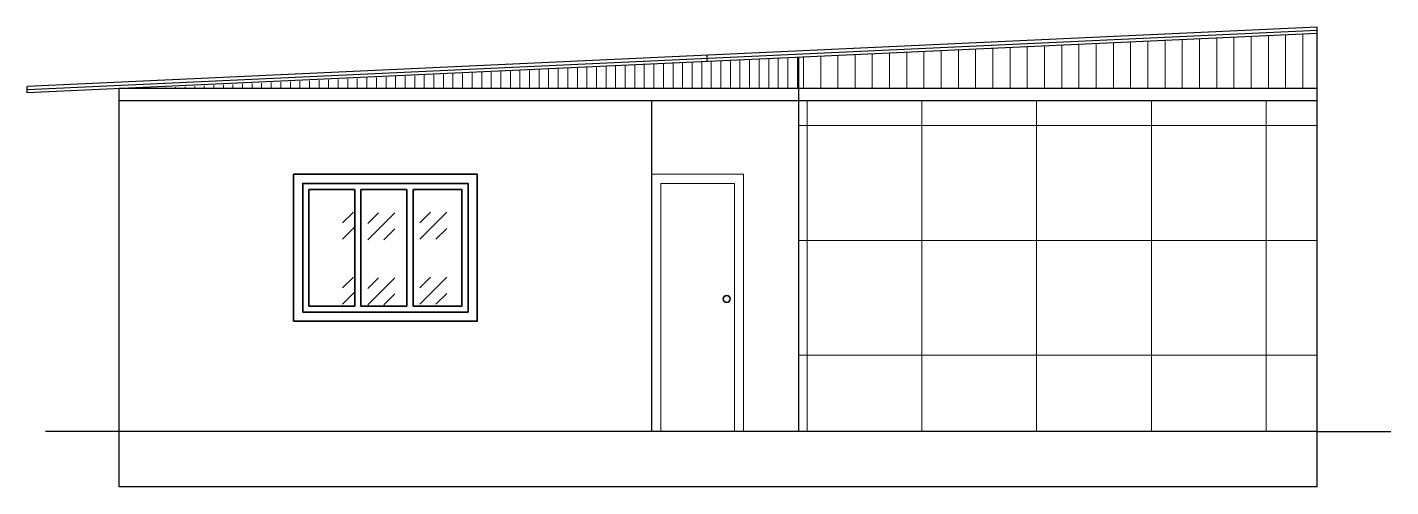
# Model space of a CAD drawing. Header units: inches. Extents: x 392906 to 410488, y -52747 to -40742.
# Drawn here: x 400170.3 to 400615.7, y -51389.4 to -51239.4 of the extents above; entities that cross this region are included whole.
import ezdxf

# ---------------------------------------------------------------- set-up
doc = ezdxf.new("R2010")
doc.units = ezdxf.units.IN
doc.header["$LTSCALE"] = 2
doc.header["$MEASUREMENT"] = 0
doc.layers.get('0').update_dxf_attribs({"linetype": 'CONTINUOUS'})
for name, color, linetype, lineweight in [('1', 7, 'CONTINUOUS', 13), ('door', 20, 'CONTINUOUS', 35), ('steps', 253, 'CONTINUOUS', 20)]:
    doc.layers.add(name, color=color, linetype=linetype, lineweight=lineweight)

msp = doc.modelspace()

# ---------------------------------------------------------------- hatches: boundary and pattern name
at = {"layer": '1', "ltscale": 5}
h = msp.add_hatch(dxfattribs=at)
h.set_pattern_fill('ANSI37', color=256, scale=300, angle=45, style=0)
h.set_pattern_definition([(90, (-6e-11, -1621.52), (-37.5, 0), []), (180, (-6e-11, -1621.52), (-4e-15, -37.5), [])])
h.paths.add_polyline_path([(400591.7, -51263.4), (400422.32, -51263.4), (400422.32, -51371.4), (400591.7, -51371.4)])
at = {"layer": 'door', "ltscale": 0.5}
h = msp.add_hatch(dxfattribs=at)
h.set_pattern_fill('GOST_GLASS', color=256, scale=2.5)
h.set_pattern_definition([(45, (37760.858, -20655.532), (21.21320344, 0), [12.5, -17.5]), (45, (37766.161, -20655.532), (21.21320344, 0), [5, -25]), (45, (37760.858, -20650.228), (21.21320344, 0), [5, -25])])
h.paths.add_polyline_path([(400277.32, -51292.4), (400262.32, -51292.4), (400262.32, -51330.4), (400277.32, -51330.4)])
h = msp.add_hatch(dxfattribs=at)
h.set_pattern_fill('GOST_GLASS', color=256, scale=2.5)
h.set_pattern_definition([(45, (37747.858, -20655.717), (21.21320344, 0), [12.5, -17.5]), (45, (37753.161, -20655.717), (21.21320344, 0), [5, -25]), (45, (37747.858, -20650.413), (21.21320344, 0), [5, -25])])
h.paths.add_polyline_path([(400294.32, -51292.58), (400279.32, -51292.4), (400279.32, -51330.4), (400294.32, -51330.58)])
h = msp.add_hatch(dxfattribs=at)
h.set_pattern_fill('GOST_GLASS', color=256, scale=2.5)
h.set_pattern_definition([(45, (37764.858, -20655.532), (21.21320344, 0), [12.5, -17.5]), (45, (37770.161, -20655.532), (21.21320344, 0), [5, -25]), (45, (37764.858, -20650.228), (21.21320344, 0), [5, -25])])
h.paths.add_polyline_path([(400312.32, -51292.4), (400296.32, -51292.4), (400296.32, -51330.4), (400312.32, -51330.4)])
at = {"layer": 'steps', "ltscale": 0.3}
h = msp.add_hatch(dxfattribs=at)
h.set_pattern_fill('ANSI31', scale=45, angle=45)
h.set_pattern_definition([(90, (1003.857, -1621.518), (-5.625, 0), [])])
h.paths.add_polyline_path([(400422.32, -51249.19), (400591.7, -51241.4), (400591.7, -51259.4), (400422.32, -51259.4)])
h = msp.add_hatch(dxfattribs=at)
h.set_pattern_fill('ANSI31', scale=25, angle=45)
h.set_pattern_definition([(90, (-6e-11, -1621.5183), (-3.125, 0), [])])
h.paths.add_polyline_path([(400422.32, -51259.4), (400422.32, -51249.19), (400209.13, -51259.4)])

# ---------------------------------------------------------------- linework, layer by layer
at = {"ltscale": 0.5}
for p, q in [((400591.7, -51239.4), (400170.32, -51258.78)), ((400591.7, -51240.4), (400170.32, -51259.78)), ((400591.7, -51241.4), (400591.7, -51239.4)), ((400591.7, -51241.4), (400170.32, -51260.78)), ((400591.7, -51371.4), (400591.7, -51241.4)), ((400392.31, -51248.57), (400392.31, -51250.57)), ((400422.32, -51371.4), (400422.32, -51249.19)), ((400170.32, -51260.78), (400170.32, -51258.78)), ((400591.7, -51259.4), (400200.32, -51259.4)), ((400200.32, -51371.4), (400200.32, -51259.4)), ((400591.7, -51263.4), (400200.32, -51263.4)), ((400374.32, -51371.4), (400374.32, -51263.4)), ((400200.32, -51371.4), (400176.32, -51371.4)), ((400591.7, -51371.4), (400200.32, -51371.4)), ((400200.32, -51389.4), (400200.32, -51371.4)), ((400591.7, -51389.4), (400591.7, -51371.4)), ((400591.7, -51371.4), (400615.7, -51371.4)), ((400591.7, -51389.4), (400200.32, -51389.4))]:
    msp.add_line(p, q, dxfattribs=at)
at = {"layer": 'door', "ltscale": 0.5}
for p, q in [((400277.32, -51292.4), (400277.32, -51330.4)), ((400279.32, -51292.4), (400279.32, -51330.4)), ((400294.32, -51292.4), (400294.32, -51330.4)), ((400296.32, -51292.4), (400296.32, -51330.4))]:
    msp.add_line(p, q, dxfattribs=at)
for points in [[(400257.32, -51335.4), (400317.32, -51335.4), (400317.32, -51287.4), (400257.32, -51287.4)], [(400260.32, -51332.4), (400314.32, -51332.4), (400314.32, -51290.4), (400260.32, -51290.4)]]:
    msp.add_lwpolyline(points, close=True, dxfattribs=at)
for points in [[(400277.32, -51292.4), (400262.32, -51292.4), (400262.32, -51330.4), (400277.32, -51330.4)], [(400294.32, -51292.4), (400279.32, -51292.4)], [(400296.32, -51330.4), (400312.32, -51330.4), (400312.32, -51292.4), (400296.32, -51292.4)], [(400279.32, -51330.4), (400294.32, -51330.4)]]:
    msp.add_lwpolyline(points, dxfattribs=at)
msp.add_circle((400398.8, -51328.09), 1.12, dxfattribs=at)
at = {"layer": 'steps', "color": 7, "ltscale": 0.3}
for p, q in [((400374.32, -51287.4), (400374.32, -51371.4)), ((400404.32, -51287.4), (400374.32, -51287.4)), ((400404.32, -51371.4), (400404.32, -51287.4)), ((400377.32, -51290.4), (400377.32, -51371.4)), ((400401.32, -51290.4), (400377.32, -51290.4)), ((400401.32, -51371.4), (400401.32, -51290.4))]:
    msp.add_line(p, q, dxfattribs=at)

doc.saveas('drawing.dxf')
